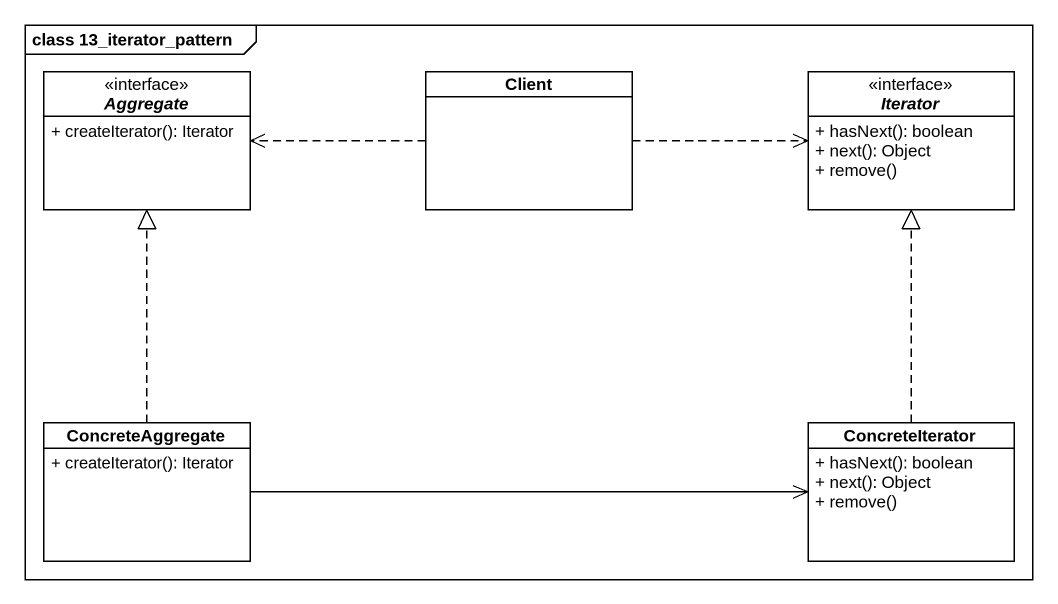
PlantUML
@startuml
mainframe class 13_iterator_pattern
hide circle
hide empty members
skinparam classAttributeIconSize 0
interface Aggregate {
  + createIterator(): Iterator
}
class Client
interface Iterator {
  + hasNext(): boolean
  + next(): Object
  + remove()
}
class ConcreteAggregate {
  + createIterator(): Iterator
}
class ConcreteIterator {
  + hasNext(): boolean
  + next(): Object
  + remove()
}
Client .left.> Aggregate
Client .right.> Iterator
ConcreteAggregate .up.|> Aggregate
ConcreteAggregate -right-> ConcreteIterator
ConcreteIterator .up.|> Iterator
@enduml
